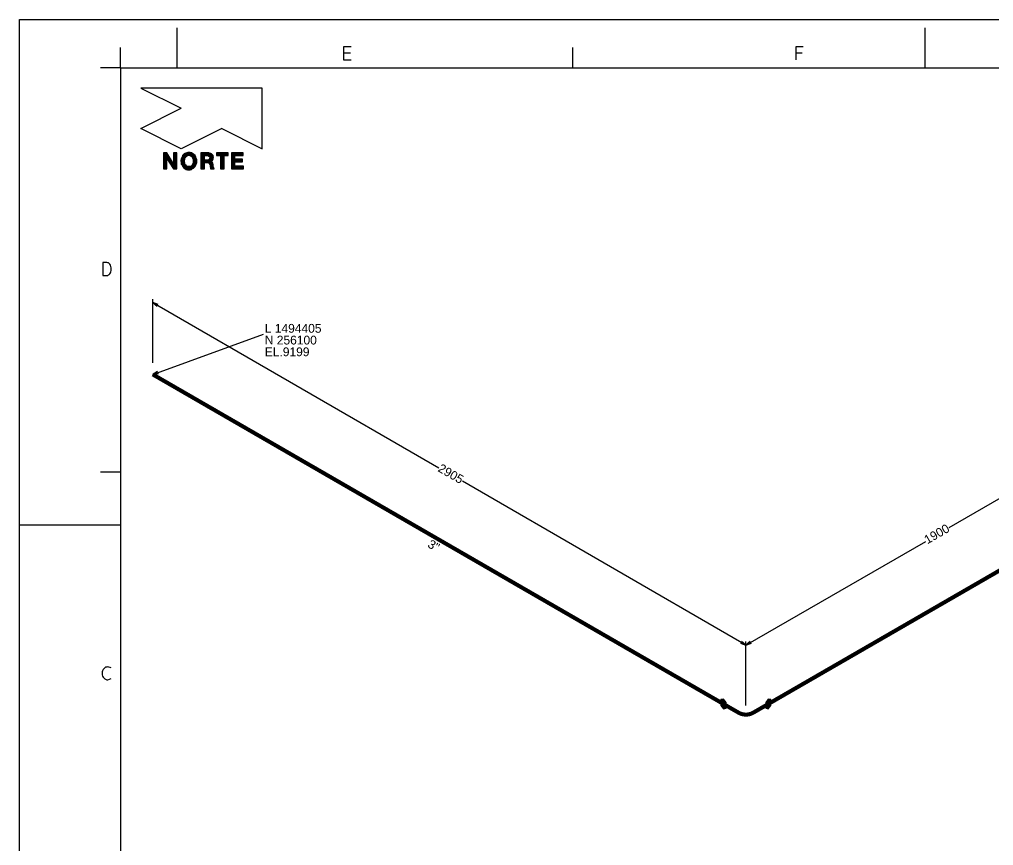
# Model space of a CAD drawing. Extents: x 0 to 597, y 0 to 422.
# Drawn here: x 0 to 240.8, y 217.6 to 421.7 of the extents above; entities that cross this region are included whole.
import ezdxf

# ---------------------------------------------------------------- set-up
doc = ezdxf.new("R2010")
doc.units = 0
doc.header["$MEASUREMENT"] = 0
doc.linetypes.add('GT101', pattern=[2.1, 1.4, -0.7])
doc.layers.add('GT_1', color=7, linetype='Continuous')
doc.styles.add('HTX1', font='O8116901', dxfattribs={"width": 1.02})

msp = doc.modelspace()

# ---------------------------------------------------------------- linework, layer by layer
at = {"linetype": 'Continuous'}
msp.add_lwpolyline([(0, 421.74), (597.11, 421.74), (597.11, 0), (0, 0)], close=True, dxfattribs=at)
at = {"layer": 'GT_1', "flags": 128}
for points in [[(0, 417.48), (0, 421.74), (4.26, 421.74)], [(39, 409.8), (39, 419.7)], [(223.9, 409.8), (223.9, 419.7)], [(25, 409.8), (25, 414.8)], [(82, 415), (80.1, 415), (80.1, 411.8), (82, 411.8)], [(136.8, 409.8), (136.8, 414.8)], [(193.7, 415), (191.9, 415), (191.9, 411.8)], [(80.1, 413.5), (81.8, 413.5)], [(191.9, 413.5), (193.5, 413.5)], [(25, 409.8), (20, 409.8)], [(25, 409.8), (25, 10)], [(25, 409.8), (583.8, 409.8)], [(60, 404.8), (30, 404.8)], [(30, 404.8), (40, 399.8)], [(60, 389.8), (60, 404.8)], [(30, 394.8), (40, 399.8)], [(40, 389.8), (30, 394.8)], [(50, 394.8), (40, 389.8)], [(50, 394.8), (60, 389.8)], [(36, 384.8), (36.4, 384.8), (36.4, 387.4), (38.1, 384.8), (38.9, 384.8), (38.9, 388.8), (38.1, 388.8), (38.1, 386.1), (36.4, 388.8), (35.6, 388.8), (35.6, 384.8), (36, 384.8)], [(35.6, 388.6), (36.5, 388.6)], [(35.6, 388.4), (36.7, 388.4)], [(35.6, 388.2), (36.8, 388.2)], [(35.6, 388), (36.9, 388)], [(35.6, 387.8), (37, 387.8)], [(38.1, 388.6), (38.9, 388.6)], [(38.1, 388.4), (38.9, 388.4)], [(38.1, 388.2), (38.9, 388.2)], [(38.1, 388), (38.9, 388)], [(38.1, 387.8), (38.9, 387.8)], [(40, 386.6), (40, 386.4), (40, 386), (40.2, 385.7), (40.4, 385.4), (40.6, 385.1), (40.9, 384.9), (41.2, 384.7), (41.5, 384.6), (41.9, 384.6), (42.2, 384.6), (42.5, 384.7), (42.8, 384.9), (43.1, 385.1), (43.4, 385.4), (43.6, 385.7), (43.7, 386), (43.8, 386.4), (43.8, 386.8), (43.8, 387.1), (43.7, 387.5), (43.6, 387.8), (43.4, 388.1), (43.1, 388.4), (42.8, 388.6), (42.5, 388.8), (42.2, 388.9), (41.9, 388.9), (41.6, 388.9), (41.4, 388.8), (41.1, 388.7), (40.9, 388.6), (40.7, 388.5), (40.5, 388.3), (40.3, 388.1), (40.2, 387.8), (40.1, 387.6), (40, 387.3), (39.9, 387), (39.9, 386.8), (40, 386.6)], [(40.2, 387.8), (41.1, 387.8)], [(40.3, 388), (41.3, 388)], [(40.4, 388.2), (41.7, 388.2)], [(40.6, 388.4), (43.1, 388.4)], [(40.8, 386.9), (40.8, 387), (40.9, 387.2), (40.9, 387.5), (41.1, 387.7), (41.2, 387.9), (41.3, 388), (41.5, 388.1), (41.7, 388.2), (41.9, 388.2), (42.1, 388.2), (42.2, 388.1), (42.4, 388), (42.6, 387.9), (42.7, 387.7), (42.8, 387.5), (42.9, 387.2), (42.9, 387), (42.9, 386.7), (42.9, 386.5), (42.9, 386.2), (42.8, 386), (42.7, 385.8), (42.6, 385.6), (42.4, 385.5), (42.3, 385.4), (42.1, 385.4), (41.9, 385.4), (41.7, 385.4), (41.5, 385.4), (41.3, 385.5), (41.2, 385.7), (41, 385.8), (40.9, 386), (40.9, 386.2), (40.8, 386.5), (40.8, 386.7), (40.8, 386.9)], [(40.9, 388.6), (42.9, 388.6)], [(41.3, 388.8), (42.5, 388.8)], [(42, 388.2), (43.3, 388.2)], [(42.4, 388), (43.5, 388)], [(42.6, 387.8), (43.6, 387.8)], [(45.3, 384.8), (45.7, 384.8), (45.7, 386.4), (46.3, 386.4), (46.5, 386.4), (46.7, 386.3), (46.9, 386.2), (47, 386), (47.1, 385.8), (47.1, 385.5), (47.2, 384.8), (48.1, 384.8), (47.9, 385.4), (47.9, 385.9), (47.8, 386.2), (47.7, 386.4), (47.6, 386.5), (47.5, 386.6), (47.3, 386.7), (47.5, 386.8), (47.7, 386.9), (47.8, 387.1), (47.9, 387.2), (47.9, 387.5), (48, 387.7), (47.9, 387.9), (47.9, 388.1), (47.8, 388.2), (47.6, 388.4), (47.5, 388.5), (47.3, 388.6), (47, 388.7), (46.8, 388.8), (46.6, 388.8), (44.8, 388.8), (44.8, 384.8), (45.3, 384.8)], [(44.8, 388.6), (47.3, 388.6)], [(44.8, 388.4), (47.6, 388.4)], [(44.8, 388.2), (47.8, 388.2)], [(44.8, 388), (45.7, 388)], [(44.8, 387.8), (45.7, 387.8)], [(46.2, 387), (45.7, 387), (45.7, 388.1), (46.6, 388.1), (47.2, 387.6), (46.6, 387), (46.2, 387)], [(46.9, 388), (47.9, 388)], [(47.1, 387.8), (48, 387.8)], [(50.2, 384.8), (50.6, 384.8), (50.6, 388.1), (51.6, 388.1), (51.6, 388.8), (48.7, 388.8), (48.7, 388.1), (49.7, 388.1), (49.7, 384.8), (50.2, 384.8)], [(48.7, 388.6), (51.6, 388.6)], [(48.7, 388.4), (51.6, 388.4)], [(48.7, 388.2), (51.6, 388.2)], [(49.7, 388), (50.6, 388)], [(49.7, 387.8), (50.6, 387.8)], [(53.9, 384.8), (55.4, 384.8), (55.4, 385.5), (53.2, 385.5), (53.2, 386.6), (55.1, 386.6), (55.1, 387.2), (53.2, 387.2), (53.2, 388.1), (55.3, 388.1), (55.3, 388.8), (52.4, 388.8), (52.4, 384.8), (53.9, 384.8)], [(52.4, 388.6), (55.3, 388.6)], [(52.4, 388.4), (55.3, 388.4)], [(52.4, 388.2), (55.3, 388.2)], [(52.4, 388), (53.2, 388)], [(52.4, 387.8), (53.2, 387.8)], [(35.6, 387.6), (37.2, 387.6)], [(35.6, 387.4), (36.4, 387.4)], [(35.6, 387.2), (36.4, 387.2)], [(35.6, 387), (36.4, 387)], [(35.6, 386.8), (36.4, 386.8)], [(35.6, 386.6), (36.4, 386.6)], [(35.6, 386.4), (36.4, 386.4)], [(35.6, 386.2), (36.4, 386.2)], [(35.6, 386), (36.4, 386)], [(35.6, 385.8), (36.4, 385.8)], [(35.6, 385.6), (36.4, 385.6)], [(35.6, 385.4), (36.4, 385.4)], [(36.5, 387.4), (37.3, 387.4)], [(36.6, 387.2), (37.4, 387.2)], [(36.7, 387), (37.5, 387)], [(36.8, 386.8), (37.7, 386.8)], [(37, 386.6), (37.8, 386.6)], [(37.1, 386.4), (37.9, 386.4)], [(37.2, 386.2), (38, 386.2)], [(37.3, 386), (38.9, 386)], [(37.5, 385.8), (38.9, 385.8)], [(37.6, 385.6), (38.9, 385.6)], [(37.7, 385.4), (38.9, 385.4)], [(38.1, 387.6), (38.9, 387.6)], [(38.1, 387.4), (38.9, 387.4)], [(38.1, 387.2), (38.9, 387.2)], [(38.1, 387), (38.9, 387)], [(38.1, 386.8), (38.9, 386.8)], [(38.1, 386.6), (38.9, 386.6)], [(38.1, 386.4), (38.9, 386.4)], [(38.1, 386.2), (38.9, 386.2)], [(39.9, 387), (40.8, 387)], [(39.9, 386.8), (40.8, 386.8)], [(39.9, 386.6), (40.8, 386.6)], [(40, 387.4), (40.9, 387.4)], [(40, 387.2), (40.9, 387.2)], [(40, 386.4), (40.8, 386.4)], [(40, 386.2), (40.9, 386.2)], [(40, 386), (40.9, 386)], [(40.1, 387.6), (41, 387.6)], [(40.1, 385.8), (41.1, 385.8)], [(40.2, 385.6), (41.2, 385.6)], [(40.3, 385.4), (41.6, 385.4)], [(42.2, 385.4), (43.4, 385.4)], [(42.5, 385.6), (43.5, 385.6)], [(42.7, 387.6), (43.7, 387.6)], [(42.7, 385.8), (43.6, 385.8)], [(42.8, 387.4), (43.7, 387.4)], [(42.8, 386), (43.7, 386)], [(42.9, 387.2), (43.8, 387.2)], [(42.9, 387), (43.8, 387)], [(42.9, 386.8), (43.8, 386.8)], [(42.9, 386.6), (43.8, 386.6)], [(42.9, 386.4), (43.8, 386.4)], [(42.9, 386.2), (43.8, 386.2)], [(44.8, 387.6), (45.7, 387.6)], [(44.8, 387.4), (45.7, 387.4)], [(44.8, 387.2), (45.7, 387.2)], [(44.8, 387), (47.7, 387)], [(44.8, 386.8), (47.5, 386.8)], [(44.8, 386.6), (47.5, 386.6)], [(44.8, 386.4), (47.7, 386.4)], [(44.8, 386.2), (45.7, 386.2)], [(44.8, 386), (45.7, 386)], [(44.8, 385.8), (45.7, 385.8)], [(44.8, 385.6), (45.7, 385.6)], [(44.8, 385.4), (45.7, 385.4)], [(46.8, 386.2), (47.8, 386.2)], [(47, 387.2), (47.9, 387.2)], [(47, 386), (47.8, 386)], [(47.1, 385.8), (47.9, 385.8)], [(47.1, 385.6), (47.9, 385.6)], [(47.1, 385.4), (47.9, 385.4)], [(47.2, 387.6), (48, 387.6)], [(47.2, 387.4), (47.9, 387.4)], [(49.7, 387.6), (50.6, 387.6)], [(49.7, 387.4), (50.6, 387.4)], [(49.7, 387.2), (50.6, 387.2)], [(49.7, 387), (50.6, 387)], [(49.7, 386.8), (50.6, 386.8)], [(49.7, 386.6), (50.6, 386.6)], [(49.7, 386.4), (50.6, 386.4)], [(49.7, 386.2), (50.6, 386.2)], [(49.7, 386), (50.6, 386)], [(49.7, 385.8), (50.6, 385.8)], [(49.7, 385.6), (50.6, 385.6)], [(49.7, 385.4), (50.6, 385.4)], [(52.4, 387.6), (53.2, 387.6)], [(52.4, 387.4), (53.2, 387.4)], [(52.4, 387.2), (55.1, 387.2)], [(52.4, 387), (55.1, 387)], [(52.4, 386.8), (55.1, 386.8)], [(52.4, 386.6), (55.1, 386.6)], [(52.4, 386.4), (53.2, 386.4)], [(52.4, 386.2), (53.2, 386.2)], [(52.4, 386), (53.2, 386)], [(52.4, 385.8), (53.2, 385.8)], [(52.4, 385.6), (53.2, 385.6)], [(52.4, 385.4), (55.4, 385.4)], [(35.6, 385.2), (36.4, 385.2)], [(35.6, 385), (36.4, 385)], [(35.6, 384.8), (36.4, 384.8)], [(37.8, 385.2), (38.9, 385.2)], [(38, 385), (38.9, 385)], [(38.1, 384.8), (38.9, 384.8)], [(40.5, 385.2), (43.2, 385.2)], [(40.7, 385), (43, 385)], [(41.1, 384.8), (42.7, 384.8)], [(44.8, 385.2), (45.7, 385.2)], [(44.8, 385), (45.7, 385)], [(44.8, 384.8), (45.7, 384.8)], [(47.1, 385.2), (48, 385.2)], [(47.2, 385), (48, 385)], [(47.2, 384.8), (48.1, 384.8)], [(49.7, 385.2), (50.6, 385.2)], [(49.7, 385), (50.6, 385)], [(49.7, 384.8), (50.6, 384.8)], [(52.4, 385.2), (55.4, 385.2)], [(52.4, 385), (55.4, 385)], [(52.4, 384.8), (55.4, 384.8)], [(21.7, 358.5), (21.8, 358.5), (22, 358.6), (22.2, 358.7), (22.3, 358.9), (22.5, 359.1), (22.6, 359.4), (22.7, 359.7), (22.7, 360.1), (22.7, 360.4), (22.6, 360.7), (22.5, 361), (22.3, 361.3), (22.2, 361.4), (22, 361.6), (21.8, 361.6), (21.6, 361.7), (20.6, 361.7), (20.6, 358.5), (21.6, 358.5), (21.7, 358.5)], [(32.95, 336.87), (32.95, 352.63)], [(34.3, 351.28), (32.95, 351.78), (34.01, 350.86)], [(32.95, 351.78), (103.66, 310.96)], [(32.95, 334.03), (60.28, 343.97)], [(34.15, 334.74), (32.95, 334.03), (34.37, 334.24)], [(273.57, 321.39), (229.76, 296.12)], [(25, 309.9), (20, 309.9)], [(179.56, 267.15), (109.49, 307.62)], [(0.2, 296.9), (25, 296.9)], [(179.56, 267.15), (224.01, 292.78)], [(178.21, 267.65), (179.56, 267.15), (178.5, 268.07)], [(180.63, 268.07), (179.56, 267.15), (180.91, 267.65)], [(179.56, 252.24), (179.56, 268)], [(179.56, 252.24), (179.56, 268)], [(22.7, 261.5), (21.8, 261.8), (21.6, 261.7), (21.3, 261.7), (21.1, 261.5), (20.9, 261.4), (20.7, 261.1), (20.5, 260.8), (20.4, 260.5), (20.4, 260.2), (20.4, 259.8), (20.5, 259.5), (20.7, 259.2), (20.9, 259), (21.1, 258.8), (21.3, 258.7), (21.6, 258.6), (21.8, 258.6), (22.7, 258.9)], [(173.39, 252.24), (174.02, 251.39), (174.66, 251.53), (174.66, 252.95), (174.02, 253.8), (173.39, 253.66), (173.39, 252.24)], [(173.39, 253.62), (174.16, 253.62)], [(173.39, 253.42), (174.31, 253.42)], [(173.39, 253.22), (174.46, 253.22)], [(173.39, 253.02), (174.61, 253.02)], [(173.39, 252.82), (174.66, 252.82)], [(184.46, 251.53), (185.1, 251.39), (185.74, 252.24), (185.74, 253.66), (185.1, 253.8), (184.46, 252.95), (184.46, 251.53)], [(184.46, 252.82), (185.74, 252.82)], [(184.52, 253.02), (185.74, 253.02)], [(184.67, 253.22), (185.74, 253.22)], [(184.82, 253.42), (185.74, 253.42)], [(184.97, 253.62), (185.74, 253.62)], [(173.39, 252.62), (174.66, 252.62)], [(173.39, 252.42), (174.66, 252.42)], [(173.4, 252.22), (174.66, 252.22)], [(173.55, 252.02), (174.66, 252.02)], [(173.7, 251.82), (174.66, 251.82)], [(173.85, 251.62), (174.66, 251.62)], [(184.46, 252.62), (185.74, 252.62)], [(184.46, 252.42), (185.74, 252.42)], [(184.46, 252.22), (185.73, 252.22)], [(184.46, 252.02), (185.58, 252.02)], [(184.46, 251.82), (185.43, 251.82)], [(184.46, 251.62), (185.28, 251.62)]]:
    msp.add_lwpolyline(points, dxfattribs=at)
at = {"layer": 'GT_1', "linetype": 'GT101', "const_width": 1, "flags": 128}
for points in [[(174.02, 252.59), (32.95, 334.03)], [(268.03, 300.45), (185.1, 252.59)], [(177.72, 250.46), (174.02, 252.59)], [(185.1, 252.59), (181.41, 250.46)]]:
    msp.add_lwpolyline(points, dxfattribs=at)
msp.add_lwpolyline([(181.41, 250.46, -0.267941), (177.72, 250.46)], format="xyb", dxfattribs=at)

# ---------------------------------------------------------------- texts
at = {"layer": 'GT_1', "style": 'HTX1', "width": 1.02}
for s, p in [('L 1494405', (60.64, 344.33)), ('N 256100', (60.64, 341.43)), ('EL.9199', (60.64, 338.53))]:
    msp.add_text(s, height=2.174, dxfattribs=at).set_placement(p)
for s, rotation, p in [('2905', 330, (103.24, 310.2)), ('1900', 30, (224.42, 292.03)), ('3"', 330, (100.69, 291.47))]:
    msp.add_text(s, height=2.174, rotation=rotation, dxfattribs=at).set_placement(p)

doc.saveas('drawing.dxf')
